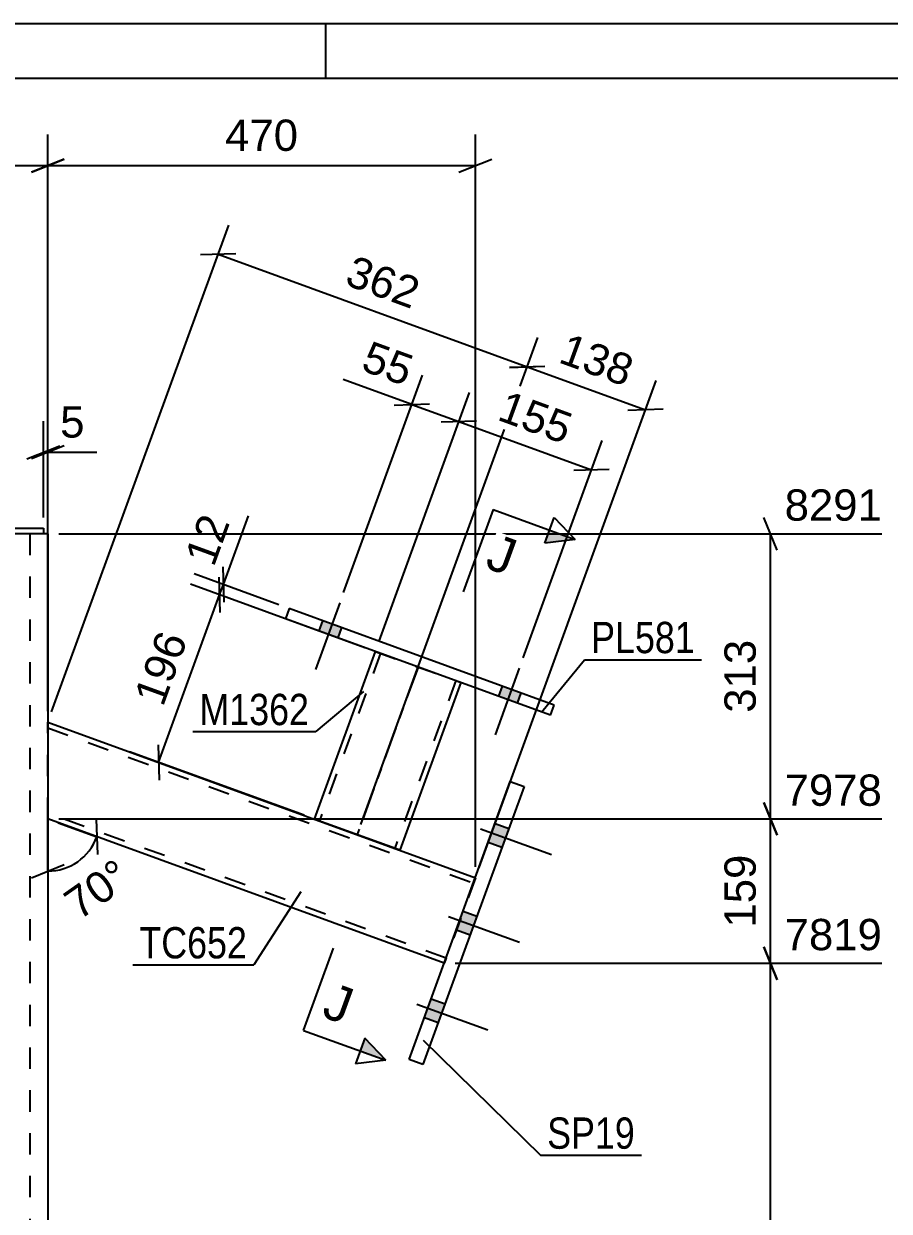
# Model space of a CAD drawing. Header units: millimetres. Extents: x -496 to 256, y -947 to 232.
# Drawn here: x 18.6 to 97.9, y 123.2 to 231.9 of the extents above; entities that cross this region are included whole.
import ezdxf

# ---------------------------------------------------------------- set-up
doc = ezdxf.new("R2010")
doc.units = ezdxf.units.MM
doc.linetypes.add('DXK_LINE_DOT2', pattern=[3.9198, 1.9599, -1.9599])
doc.linetypes.add('DXK_LINE_DOT3', pattern=[5.9187, 2.979, -0.9799, 0.9799, -0.9799])
doc.styles.add('Arial', font='ARIAL.TTF', dxfattribs={"height": 0.2})
doc.styles.add('Arial Narrow', font='ARIALN.TTF', dxfattribs={"height": 0.2})

# ---------------------------------------------------------------- blocks, each defined once
blk = doc.blocks.new('Unknown-284932164-1134')
at = {"color": 5, "linetype": 'Continuous'}
for p, q in [((256.3, 231.92), (-337.7, 231.92)), ((46.3, 226.92), (46.3, 231.92)), ((251.3, 226.92), (-332.7, 226.92))]:
    blk.add_line(p, q, dxfattribs=at)
blk = doc.blocks.new('Bolt-284932164-2131 - 1878')
at = {"linetype": 'Continuous'}
for points in [[(45.65, 176.32), (47.38, 175.7), (47.72, 176.64), (46, 177.26)], [(62.1, 170.34), (63.82, 169.71), (64.16, 170.65), (62.44, 171.28)]]:
    blk.add_hatch(color=1, dxfattribs=at).paths.add_polyline_path(points)
at = {"color": 1, "linetype": 'Continuous'}
for p, q in [((47.57, 178.91), (45.35, 172.8)), ((46, 177.26), (45.65, 176.32)), ((47.72, 176.64), (47.38, 175.7)), ((64.01, 172.92), (61.79, 166.81)), ((62.44, 171.28), (62.1, 170.34)), ((64.16, 170.65), (63.82, 169.71))]:
    blk.add_line(p, q, dxfattribs=at)
blk = doc.blocks.new('Part-284932164-1981 - 1878')
at = {"color": 2, "linetype": 'Continuous'}
for p, q in [((20.83, 167.97), (59.99, 153.72)), ((57.14, 145.89), (20.83, 159.11))]:
    blk.add_line(p, q, dxfattribs=at)
at = {"color": 7, "linetype": 'DXK_LINE_DOT2'}
for p, q in [((20.83, 159.11), (20.83, 167.97)), ((20.83, 167.44), (59.82, 153.25)), ((57.31, 146.36), (20.83, 159.64)), ((59.99, 153.72), (57.14, 145.89))]:
    blk.add_line(p, q, dxfattribs=at)
blk = doc.blocks.new('Part-284932164-2046 - 1878')
at = {"color": 2, "linetype": 'Continuous'}
for p, q in [((-20.42, 185.72), (20.42, 185.72)), ((-20.42, 185.72), (-20.42, 185.22)), ((-20.42, 185.22), (-19.02, 185.22)), ((20.42, 185.22), (19.02, 185.22)), ((20.42, 185.72), (20.42, 185.22))]:
    blk.add_line(p, q, dxfattribs=at)
at = {"color": 7, "linetype": 'DXK_LINE_DOT2'}
blk.add_line((19.02, 185.22), (-19.02, 185.22), dxfattribs=at)
blk = doc.blocks.new('Bolt-284932164-2111 - 1878')
at = {"linetype": 'Continuous'}
for points in [[(62.42, 156.52), (63.05, 158.24), (61.8, 158.69), (61.17, 156.97)], [(62.42, 156.52), (63.05, 158.24), (61.8, 158.69), (61.17, 156.97)], [(62.42, 156.52), (63.05, 158.24), (61.8, 158.69), (61.17, 156.97)], [(59.5, 148.49), (60.13, 150.21), (58.88, 150.67), (58.25, 148.95)], [(59.5, 148.49), (60.13, 150.21), (58.88, 150.67), (58.25, 148.95)], [(56.58, 140.46), (57.21, 142.19), (55.95, 142.64), (55.33, 140.92)], [(56.58, 140.46), (57.21, 142.19), (55.95, 142.64), (55.33, 140.92)], [(56.58, 140.46), (57.21, 142.19), (55.95, 142.64), (55.33, 140.92)]]:
    blk.add_hatch(color=1, dxfattribs=at).paths.add_polyline_path(points)
at = {"color": 1, "linetype": 'Continuous'}
for p, q in [((60.47, 158.2), (66.97, 155.84)), ((60.47, 158.2), (66.97, 155.84)), ((60.47, 158.2), (66.97, 155.84)), ((61.8, 158.69), (63.05, 158.24)), ((61.8, 158.69), (63.05, 158.24)), ((61.8, 158.69), (63.05, 158.24)), ((61.17, 156.97), (62.42, 156.52)), ((61.17, 156.97), (62.42, 156.52)), ((61.17, 156.97), (62.42, 156.52)), ((57.54, 150.18), (64.04, 147.81)), ((57.54, 150.18), (64.04, 147.81)), ((58.88, 150.67), (60.13, 150.21)), ((58.88, 150.67), (60.13, 150.21)), ((58.25, 148.95), (59.5, 148.49)), ((58.25, 148.95), (59.5, 148.49)), ((55.95, 142.64), (57.21, 142.19)), ((55.95, 142.64), (57.21, 142.19)), ((55.95, 142.64), (57.21, 142.19)), ((54.62, 142.15), (61.12, 139.79)), ((54.62, 142.15), (61.12, 139.79)), ((54.62, 142.15), (61.12, 139.79)), ((55.33, 140.92), (56.58, 140.46)), ((55.33, 140.92), (56.58, 140.46)), ((55.33, 140.92), (56.58, 140.46))]:
    blk.add_line(p, q, dxfattribs=at)
blk = doc.blocks.new('Part-284932164-2089 - 1878')
at = {"color": 2, "linetype": 'Continuous'}
for p, q in [((53.93, 137.08), (63.19, 162.53)), ((64.45, 162.08), (55.18, 136.63)), ((63.19, 162.53), (64.45, 162.08)), ((55.18, 136.63), (53.93, 137.08))]:
    blk.add_line(p, q, dxfattribs=at)
blk = doc.blocks.new('Part-284932164-2119 - 1878')
at = {"color": 2, "linetype": 'Continuous'}
for p, q in [((19.02, 185.22), (-17.5, 185.22)), ((20.83, 185.22), (20.42, 185.22)), ((20.83, 185.22), (20.83, 119.96))]:
    blk.add_line(p, q, dxfattribs=at)
at = {"color": 7, "linetype": 'DXK_LINE_DOT2'}
for p, q in [((20.42, 185.22), (17.5, 185.22)), ((19.17, 185.22), (19.17, 119.96))]:
    blk.add_line(p, q, dxfattribs=at)
blk = doc.blocks.new('Part-284932164-2129 - 1878')
at = {"color": 2, "linetype": 'Continuous'}
for p, q in [((50.82, 174.44), (45.24, 159.1)), ((58.65, 171.59), (53.07, 156.25)), ((53, 156.28), (45.24, 159.1)), ((53.07, 156.25), (53, 156.28))]:
    blk.add_line(p, q, dxfattribs=at)
at = {"color": 7, "linetype": 'DXK_LINE_DOT2'}
for p, q in [((51.29, 174.28), (45.71, 158.93)), ((50.82, 174.45), (58.66, 171.6)), ((50.82, 174.44), (50.82, 174.45)), ((50.82, 174.45), (50.82, 174.44)), ((58.19, 171.77), (52.6, 156.42)), ((58.66, 171.6), (58.65, 171.59)), ((58.65, 171.59), (58.66, 171.6)), ((52.46, 156.47), (52.49, 156.46)), ((52.49, 156.46), (52.56, 156.43)), ((52.56, 156.43), (52.6, 156.42))]:
    blk.add_line(p, q, dxfattribs=at)
at = {"color": 7, "linetype": 'DXK_LINE_DOT3'}
blk.add_line((54.74, 173.02), (49.15, 157.67), dxfattribs=at)
blk = doc.blocks.new('Part-284932164-2130 - 1878')
at = {"color": 2, "linetype": 'Continuous'}
for p, q in [((42.94, 178.37), (42.6, 177.43)), ((67.22, 169.54), (42.94, 178.37)), ((66.88, 168.6), (42.6, 177.43)), ((66.88, 168.6), (67.22, 169.54))]:
    blk.add_line(p, q, dxfattribs=at)
blk = doc.blocks.new('Bolt-284932164-2132 - 1878')
at = {"linetype": 'Continuous'}
for points in [[(45.65, 176.32), (47.38, 175.7), (47.72, 176.64), (46, 177.26)], [(62.1, 170.34), (63.82, 169.71), (64.16, 170.65), (62.44, 171.28)]]:
    blk.add_hatch(color=1, dxfattribs=at).paths.add_polyline_path(points)
at = {"color": 1, "linetype": 'Continuous'}
for p, q in [((47.57, 178.91), (45.35, 172.8)), ((46, 177.26), (45.65, 176.32)), ((47.72, 176.64), (47.38, 175.7)), ((64.01, 172.92), (61.79, 166.81)), ((62.44, 171.28), (62.1, 170.34)), ((64.16, 170.65), (63.82, 169.71))]:
    blk.add_line(p, q, dxfattribs=at)
blk = doc.blocks.new('StraightDimension-284932164-12782 - 1878')
at = {"color": 7, "linetype": 'Continuous'}
for p, q in [((20.42, 186.72), (20.42, 195.53)), ((20.83, 186.22), (20.83, 195.53)), ((18.92, 192.08), (21.92, 193.28)), ((22.33, 193.28), (19.33, 192.08)), ((20.42, 192.68), (20.83, 192.68)), ((20.83, 192.68), (25.31, 192.68)), ((20.83, 192.68), (25.31, 192.68))]:
    blk.add_line(p, q, dxfattribs=at)
at = {"color": 0}
blk.add_wipeout([(24.78, 193.43), (24.78, 197.63), (21.36, 197.63), (21.36, 193.43)], dxfattribs=at)
at = {"color": 3, "style": 'Arial'}
blk.add_text('5', height=2.87, dxfattribs=at).set_placement((21.96, 194.03))
blk = doc.blocks.new('AngleDimension-284932164-12637 - 1878')
at = {"color": 7, "linetype": 'Continuous'}
for p, q in [((25.32, 157.47), (20.83, 159.11)), ((20.83, 154.33), (20.83, 159.11)), ((21.77, 158.76), (25.32, 157.47)), ((25.27, 159.09), (25.38, 155.86)), ((19.33, 153.73), (22.33, 154.93))]:
    blk.add_line(p, q, dxfattribs=at)
blk.add_arc((20.83, 159.11), 4.78, 270, 340, dxfattribs=at)
at = {"color": 0}
blk.add_wipeout([(29.47, 153.09), (27.06, 156.53), (21.12, 152.37), (23.53, 148.93)], dxfattribs=at)
at = {"color": 3, "style": 'Arial'}
blk.add_text('70°', height=2.865, rotation=35.002, dxfattribs=at).set_placement((23.68, 149.77))
blk = doc.blocks.new('StraightDimension-284932164-16882 - 1878')
at = {"color": 7, "linetype": 'Continuous'}
for p, q in [((87.62, 144.39), (86.42, 147.39)), ((58.14, 145.89), (97.21, 145.89)), ((87.02, 61.13), (87.02, 145.89)), ((86.42, 62.63), (87.62, 59.63)), ((21.83, 61.13), (97.21, 61.13))]:
    blk.add_line(p, q, dxfattribs=at)
at = {"color": 0}
blk.add_wipeout([(86.27, 108.56), (82.07, 108.56), (82.07, 98.46), (86.27, 98.46)], dxfattribs=at)
at = {"color": 3, "style": 'Arial'}
blk.add_text('3207', height=2.865, rotation=90.0002, dxfattribs=at).set_placement((85.67, 99.06))
at = {"color": 0, "linetype": 'Continuous'}
blk.add_wipeout([(97.81, 146.49), (97.81, 150.69), (87.72, 150.69), (87.72, 146.49)], dxfattribs=at)
at = {"color": 3, "linetype": 'Continuous', "style": 'Arial'}
blk.add_text('7819', height=2.865, dxfattribs=at).set_placement((88.32, 147.09))
blk = doc.blocks.new('StraightDimension-284932164-12686 - 1878')
at = {"color": 7, "linetype": 'Continuous'}
for p, q in [((49.5, 158.61), (65.72, 203.19)), ((63.13, 200.46), (66.36, 200.56)), ((64.74, 200.51), (75.58, 196.57)), ((60.33, 154.67), (76.56, 199.24)), ((77.2, 196.62), (73.97, 196.52))]:
    blk.add_line(p, q, dxfattribs=at)
at = {"color": 0}
blk.add_wipeout([(74.12, 197.9), (75.55, 201.84), (68.16, 204.54), (66.72, 200.59)], dxfattribs=at)
at = {"color": 3, "style": 'Arial'}
blk.add_text('138', height=2.865, rotation=-20.002, dxfattribs=at).set_placement((67.49, 200.95))
blk = doc.blocks.new('StraightDimension-284932164-12641 - 1878')
at = {"color": 7, "linetype": 'Continuous'}
for p, q in [((20.83, 168.97), (20.83, 221.78)), ((59.99, 154.72), (59.99, 221.78)), ((22.33, 219.53), (19.33, 218.33)), ((20.83, 218.93), (59.99, 218.93)), ((58.49, 218.33), (61.49, 219.53))]:
    blk.add_line(p, q, dxfattribs=at)
at = {"color": 0}
blk.add_wipeout([(44.35, 219.68), (44.35, 223.88), (36.47, 223.88), (36.47, 219.68)], dxfattribs=at)
at = {"color": 3, "style": 'Arial'}
blk.add_text('470', height=2.865, dxfattribs=at).set_placement((37.07, 220.28))
blk = doc.blocks.new('StraightDimension-284932164-12642 - 1878')
at = {"color": 7, "linetype": 'Continuous'}
for p, q in [((-20.83, 184.14), (-20.83, 221.78)), ((20.83, 168.97), (20.83, 221.78)), ((-19.33, 219.53), (-22.33, 218.33)), ((-20.83, 218.93), (20.83, 218.93)), ((19.33, 218.33), (22.33, 219.53))]:
    blk.add_line(p, q, dxfattribs=at)
at = {"color": 0}
blk.add_wipeout([(3.94, 219.68), (3.94, 223.88), (-3.94, 223.88), (-3.94, 219.68)], dxfattribs=at)
at = {"color": 3, "style": 'Arial'}
blk.add_text('500', height=2.865, dxfattribs=at).set_placement((-3.34, 220.28))
blk = doc.blocks.new('StraightDimension-284932164-12687 - 1878')
at = {"color": 7, "linetype": 'Continuous'}
for p, q in [((21.18, 168.91), (37.4, 213.49)), ((38.04, 210.86), (34.81, 210.76)), ((36.43, 210.81), (64.74, 200.51)), ((49.5, 158.61), (65.72, 203.18)), ((63.13, 200.45), (66.36, 200.56))]:
    blk.add_line(p, q, dxfattribs=at)
at = {"color": 0}
blk.add_wipeout([(54.54, 205.02), (55.98, 208.96), (48.58, 211.66), (47.14, 207.71)], dxfattribs=at)
at = {"color": 3, "style": 'Arial'}
blk.add_text('362', height=2.865, rotation=-20.002, dxfattribs=at).set_placement((47.91, 208.07))
blk = doc.blocks.new('StraightDimension-284932164-12709 - 1878')
at = {"color": 7, "linetype": 'Continuous'}
for p, q in [((51.17, 175.39), (59.46, 198.17)), ((60.1, 195.54), (56.87, 195.44)), ((58.48, 195.49), (70.62, 191.08)), ((64.36, 173.86), (71.6, 193.75)), ((69.01, 191.03), (72.24, 191.13))]:
    blk.add_line(p, q, dxfattribs=at)
at = {"color": 0}
blk.add_wipeout([(68.51, 192.64), (69.94, 196.59), (62.55, 199.28), (61.11, 195.34)], dxfattribs=at)
at = {"color": 3, "style": 'Arial'}
blk.add_text('155', height=2.865, rotation=-20.002, dxfattribs=at).set_placement((61.88, 195.69))
blk = doc.blocks.new('StraightDimension-284932164-12710 - 1878')
at = {"color": 7, "linetype": 'Continuous'}
for p, q in [((47.91, 179.85), (55.15, 199.74)), ((51.17, 175.39), (59.46, 198.17)), ((52.56, 197.01), (55.79, 197.11)), ((54.18, 197.06), (58.48, 195.49)), ((60.1, 195.54), (56.87, 195.44))]:
    blk.add_line(p, q, dxfattribs=at)
at = {"color": 0}
blk.add_wipeout([(53.94, 197.95), (55.38, 201.89), (50.07, 203.82), (48.63, 199.88)], dxfattribs=at)
at = {"color": 7, "linetype": 'Continuous'}
blk.add_line((54.18, 197.06), (47.88, 199.35), dxfattribs=at)
blk.add_line((54.18, 197.06), (47.88, 199.35), dxfattribs=at)
at = {"color": 3, "style": 'Arial'}
blk.add_text('55', height=2.865, rotation=-20.002, dxfattribs=at).set_placement((49.4, 200.24))
blk = doc.blocks.new('StraightDimension-284932164-12737 - 1878')
at = {"color": 7, "linetype": 'Continuous'}
for p, q in [((36.86, 182.19), (36.96, 178.96)), ((49.88, 174.79), (33.89, 180.61)), ((42, 178.72), (34.23, 181.55)), ((36.62, 178.02), (36.52, 181.25)), ((36.57, 179.64), (36.91, 180.57))]:
    blk.add_line(p, q, dxfattribs=at)
at = {"color": 0}
blk.add_wipeout([(38.31, 186.63), (34.37, 188.06), (32.44, 182.76), (36.38, 181.32)], dxfattribs=at)
at = {"color": 7, "linetype": 'Continuous'}
blk.add_line((36.91, 180.57), (39.2, 186.86), dxfattribs=at)
blk.add_line((36.91, 180.57), (39.2, 186.86), dxfattribs=at)
at = {"color": 3, "style": 'Arial'}
blk.add_text('12', height=2.865, rotation=69.9983, dxfattribs=at).set_placement((36.02, 182.09))
blk = doc.blocks.new('StraightDimension-284932164-12738 - 1878')
at = {"color": 7, "linetype": 'Continuous'}
for p, q in [((49.88, 174.79), (33.89, 180.61)), ((36.62, 178.02), (36.52, 181.25)), ((30.98, 164.29), (36.57, 179.64)), ((30.93, 165.9), (31.03, 162.67)), ((44.3, 159.44), (28.3, 165.26))]:
    blk.add_line(p, q, dxfattribs=at)
at = {"color": 0}
blk.add_wipeout([(34.42, 175.92), (30.47, 177.35), (27.78, 169.96), (31.72, 168.52)], dxfattribs=at)
at = {"color": 3, "style": 'Arial'}
blk.add_text('196', height=2.865, rotation=69.9983, dxfattribs=at).set_placement((31.37, 169.29))
blk = doc.blocks.new('StraightDimension-284932164-16880 - 1878')
at = {"color": 7, "linetype": 'Continuous'}
for p, q in [((87.62, 183.72), (86.42, 186.72)), ((21.83, 185.22), (97.21, 185.22)), ((87.02, 159.11), (87.02, 185.22)), ((86.42, 160.61), (87.62, 157.61)), ((21.83, 159.11), (97.21, 159.11))]:
    blk.add_line(p, q, dxfattribs=at)
at = {"color": 0}
blk.add_wipeout([(86.27, 176.1), (82.07, 176.1), (82.07, 168.23), (86.27, 168.23)], dxfattribs=at)
at = {"color": 3, "style": 'Arial'}
blk.add_text('313', height=2.865, rotation=90.0002, dxfattribs=at).set_placement((85.67, 168.83))
at = {"color": 0, "linetype": 'Continuous'}
blk.add_wipeout([(97.81, 185.82), (97.81, 190.02), (87.72, 190.02), (87.72, 185.82)], dxfattribs=at)
at = {"color": 3, "linetype": 'Continuous', "style": 'Arial'}
blk.add_text('8291', height=2.865, dxfattribs=at).set_placement((88.32, 186.42))
blk = doc.blocks.new('StraightDimension-284932164-16881 - 1878')
at = {"color": 7, "linetype": 'Continuous'}
for p, q in [((87.62, 157.61), (86.42, 160.61)), ((21.83, 159.11), (97.21, 159.11)), ((87.02, 145.89), (87.02, 159.11)), ((86.42, 147.39), (87.62, 144.39)), ((58.14, 145.89), (97.21, 145.89))]:
    blk.add_line(p, q, dxfattribs=at)
at = {"color": 0}
blk.add_wipeout([(86.27, 156.43), (82.07, 156.43), (82.07, 148.56), (86.27, 148.56)], dxfattribs=at)
at = {"color": 3, "style": 'Arial'}
blk.add_text('159', height=2.865, rotation=90.0002, dxfattribs=at).set_placement((85.67, 149.16))
at = {"color": 0, "linetype": 'Continuous'}
blk.add_wipeout([(97.81, 159.71), (97.81, 163.91), (87.72, 163.91), (87.72, 159.71)], dxfattribs=at)
at = {"color": 3, "linetype": 'Continuous', "style": 'Arial'}
blk.add_text('7978', height=2.865, dxfattribs=at).set_placement((88.32, 160.31))
blk = doc.blocks.new('Mark-284932164-12756 - 1878')
at = {"color": 30, "linetype": 'Continuous'}
for p in [(49.73, 170.78), (34.12, 167.1)]:
    blk.add_line(p, (45.37, 167.1), dxfattribs=at)
at = {"color": 0}
blk.add_wipeout([(44.77, 167.7), (44.77, 170.7), (34.72, 170.7), (34.72, 167.7)], dxfattribs=at)
blk.add_wipeout([(44.77, 167.7), (44.77, 170.7), (34.72, 170.7), (34.72, 167.7)], dxfattribs=at)
at = {"color": 3, "style": 'Arial Narrow'}
blk.add_text('M1362', height=2.863, dxfattribs=at).set_placement((34.72, 167.7))
blk = doc.blocks.new('Mark-284932164-12764 - 1878')
at = {"color": 30, "linetype": 'Continuous'}
for p, q in [((66.05, 168.9), (70, 173.69)), ((70, 173.69), (80.7, 173.69))]:
    blk.add_line(p, q, dxfattribs=at)
at = {"color": 0}
blk.add_wipeout([(80.1, 174.29), (80.1, 177.29), (70.6, 177.29), (70.6, 174.29)], dxfattribs=at)
blk.add_wipeout([(80.1, 174.29), (80.1, 177.29), (70.6, 177.29), (70.6, 174.29)], dxfattribs=at)
at = {"color": 3, "style": 'Arial Narrow'}
blk.add_text('PL581', height=2.863, dxfattribs=at).set_placement((70.6, 174.29))
blk = doc.blocks.new('Mark-284932164-13085 - 1878')
at = {"color": 30, "linetype": 'Continuous'}
for p in [(43.99, 152.44), (28.62, 145.74)]:
    blk.add_line(p, (39.69, 145.74), dxfattribs=at)
at = {"color": 0}
blk.add_wipeout([(39.09, 146.34), (39.09, 149.34), (29.22, 149.34), (29.22, 146.34)], dxfattribs=at)
blk.add_wipeout([(39.09, 146.34), (39.09, 149.34), (29.22, 149.34), (29.22, 146.34)], dxfattribs=at)
at = {"color": 3, "style": 'Arial Narrow'}
blk.add_text('TC652', height=2.863, dxfattribs=at).set_placement((29.22, 146.34))
blk = doc.blocks.new('Mark-284932164-13088 - 1878')
at = {"color": 30, "linetype": 'Continuous'}
for p, q in [((55.2, 138.86), (65.97, 128.31)), ((65.97, 128.31), (75.21, 128.31))]:
    blk.add_line(p, q, dxfattribs=at)
at = {"color": 0}
blk.add_wipeout([(74.61, 128.91), (74.61, 131.91), (66.57, 131.91), (66.57, 128.91)], dxfattribs=at)
blk.add_wipeout([(74.61, 128.91), (74.61, 131.91), (66.57, 131.91), (66.57, 128.91)], dxfattribs=at)
at = {"color": 3, "style": 'Arial Narrow'}
blk.add_text('SP19', height=2.863, dxfattribs=at).set_placement((66.57, 128.91))
blk = doc.blocks.new('SectionMark-284932164-14131 - 1878')
at = {"linetype": 'Continuous'}
for points in [[(66.35, 184.37), (66.78, 185.55), (69.13, 184.69)], [(49.43, 137.87), (49.86, 139.04), (51.78, 137.01)]]:
    blk.add_hatch(color=6, dxfattribs=at).paths.add_polyline_path(points)
at = {"color": 6, "linetype": 'Continuous'}
for p, q in [((66.35, 184.37), (67.21, 186.72)), ((67.21, 186.72), (69.13, 184.69)), ((69.13, 184.69), (66.35, 184.37)), ((49.86, 139.04), (49, 136.69)), ((51.78, 137.01), (49.86, 139.04)), ((51.78, 137.01), (49, 136.69))]:
    blk.add_line(p, q, dxfattribs=at)
at = {"color": 0, "linetype": 'Continuous'}
for points in [[(62.95, 181.36), (64.15, 184.65), (61.96, 185.44), (60.76, 182.15)], [(47.99, 140.25), (49.19, 143.54), (47, 144.34), (45.8, 141.05)]]:
    blk.add_wipeout(points, dxfattribs=at)
at = {"color": 6, "linetype": 'Continuous'}
for p, q in [((61.61, 187.43), (58.88, 179.91)), ((61.61, 187.43), (69.13, 184.69)), ((44.26, 139.75), (47, 147.27)), ((44.26, 139.75), (51.78, 137.01))]:
    blk.add_line(p, q, dxfattribs=at)
at = {"color": 3, "linetype": 'Continuous', "style": 'Arial'}
for p in [(60.76, 182.15), (45.8, 141.05)]:
    blk.add_text('J', height=3.34, rotation=-20.002, dxfattribs=at).set_placement(p)

msp = doc.modelspace()

# ---------------------------------------------------------------- block references
for name in ['Unknown-284932164-1134', 'Part-284932164-2119 - 1878', 'Part-284932164-2046 - 1878', 'Part-284932164-2130 - 1878', 'Bolt-284932164-2131 - 1878', 'Bolt-284932164-2132 - 1878', 'Part-284932164-2129 - 1878', 'Part-284932164-1981 - 1878', 'Part-284932164-2089 - 1878', 'Bolt-284932164-2111 - 1878']:
    msp.add_blockref(name, (0, 0))

# ---------------------------------------------------------------- next in the draw order: block references
for name in ['StraightDimension-284932164-12686 - 1878', 'StraightDimension-284932164-12782 - 1878', 'AngleDimension-284932164-12637 - 1878']:
    msp.add_blockref(name, (0, 0))

# ---------------------------------------------------------------- next in the draw order: block references
for name in ['StraightDimension-284932164-12641 - 1878', 'StraightDimension-284932164-16882 - 1878']:
    msp.add_blockref(name, (0, 0))

# ---------------------------------------------------------------- next in the draw order: block references
for name in ['StraightDimension-284932164-12642 - 1878', 'Mark-284932164-13088 - 1878']:
    msp.add_blockref(name, (0, 0))

# ---------------------------------------------------------------- next in the draw order: block references
msp.add_blockref('StraightDimension-284932164-12687 - 1878', (0, 0))

# ---------------------------------------------------------------- next in the draw order: block references
msp.add_blockref('StraightDimension-284932164-12709 - 1878', (0, 0))

# ---------------------------------------------------------------- next in the draw order: block references
msp.add_blockref('StraightDimension-284932164-12710 - 1878', (0, 0))

# ---------------------------------------------------------------- next in the draw order: block references
msp.add_blockref('StraightDimension-284932164-12737 - 1878', (0, 0))

# ---------------------------------------------------------------- next in the draw order: block references
msp.add_blockref('StraightDimension-284932164-12738 - 1878', (0, 0))

# ---------------------------------------------------------------- next in the draw order: block references
msp.add_blockref('StraightDimension-284932164-16880 - 1878', (0, 0))

# ---------------------------------------------------------------- next in the draw order: block references
for name in ['Mark-284932164-12764 - 1878', 'Mark-284932164-12756 - 1878', 'StraightDimension-284932164-16881 - 1878']:
    msp.add_blockref(name, (0, 0))

# ---------------------------------------------------------------- next in the draw order: block references
msp.add_blockref('Mark-284932164-13085 - 1878', (0, 0))

# ---------------------------------------------------------------- next in the draw order: block references
msp.add_blockref('SectionMark-284932164-14131 - 1878', (0, 0))

doc.saveas('drawing.dxf')
